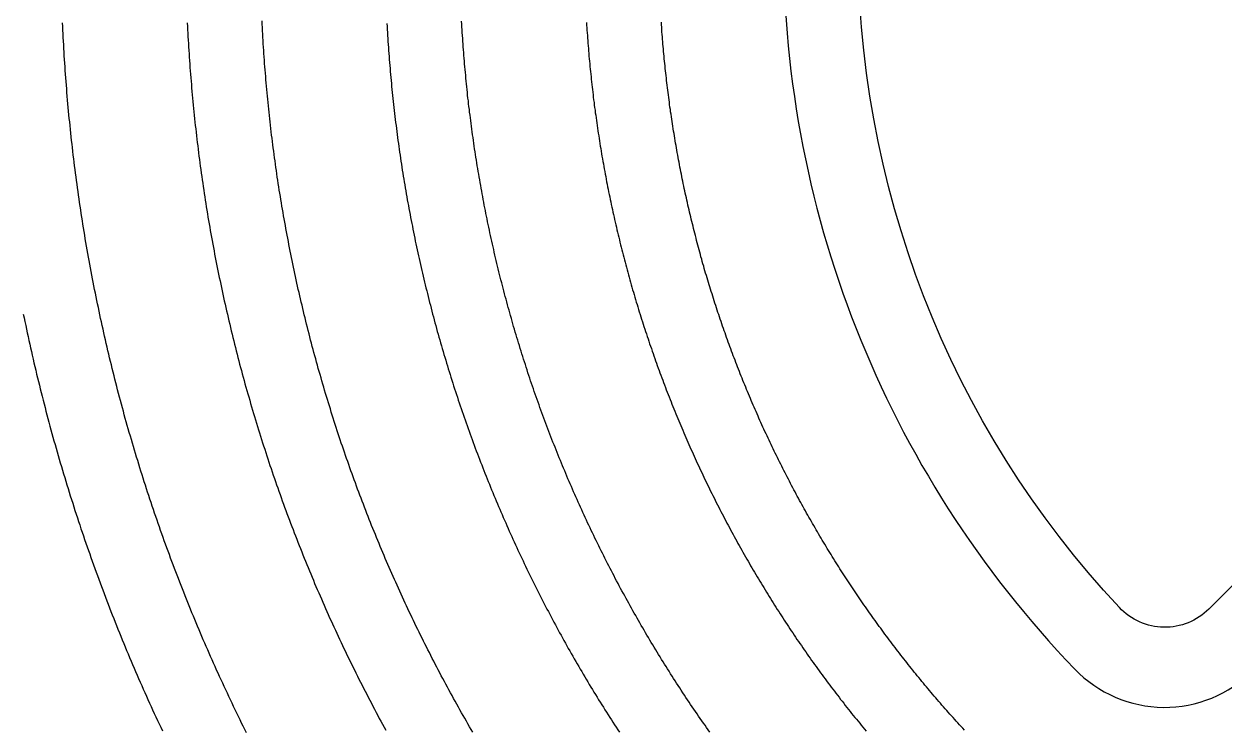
# Model space of a CAD drawing. Header units: inches. Extents: x -43479 to 56521, y -44741 to 59530.
# Drawn here: x -12613 to -10687, y -20274 to -19140 of the extents above; entities that cross this region are included whole.
import ezdxf

# ---------------------------------------------------------------- set-up
doc = ezdxf.new("R2010")
doc.units = ezdxf.units.IN
doc.header["$MEASUREMENT"] = 0

# ---------------------------------------------------------------- blocks, each defined once
blk = doc.blocks.new('kanishk_spiralEditV1')
for points in [[(5638.2, 894), (5636.9, 888), (5635.7, 881.9), (5634.4, 875.9), (5633.1, 869.9), (5631.9, 863.9), (5630.6, 857.9), (5629.2, 851.8), (5627.9, 845.8), (5626.6, 839.8), (5625.2, 833.8), (5623.9, 827.8), (5622.5, 821.8), (5621.1, 815.8), (5619.7, 809.8), (5618.3, 803.8), (5616.8, 797.8), (5615.4, 791.8), (5613.9, 785.9), (5612.5, 779.9), (5611, 773.9), (5609.5, 767.9), (5608, 762), (5606.5, 756), (5605, 750), (5603.4, 744.1), (5601.9, 738.1), (5600.3, 732.2), (5598.7, 726.2), (5597.1, 720.3), (5595.5, 714.3), (5593.9, 708.4), (5592.3, 702.5), (5590.7, 696.5), (5589, 690.6), (5587.3, 684.7), (5585.7, 678.8), (5584, 672.9), (5582.3, 666.9), (5580.6, 661), (5578.8, 655.1), (5577.1, 649.2), (5575.3, 643.3), (5573.6, 637.4), (5571.8, 631.6), (5570, 625.7), (5568.2, 619.8), (5566.4, 613.9), (5564.6, 608), (5562.8, 602.2), (5560.9, 596.3), (5559, 590.5), (5557.2, 584.6), (5555.3, 578.7), (5553.4, 572.9), (5551.5, 567.1), (5549.6, 561.2), (5547.6, 555.4), (5545.7, 549.5), (5543.7, 543.7), (5541.8, 537.9), (5539.8, 532.1), (5537.8, 526.3), (5535.8, 520.5), (5533.7, 514.7), (5531.7, 508.9), (5529.7, 503.1), (5527.6, 497.3), (5525.6, 491.5), (5523.5, 485.7), (5521.4, 479.9), (5519.3, 474.1), (5517.2, 468.4), (5515, 462.6), (5512.9, 456.9), (5510.8, 451.1), (5508.6, 445.4), (5506.4, 439.6), (5504.2, 433.9), (5502, 428.1), (5499.8, 422.4), (5497.6, 416.7), (5495.4, 411), (5493.1, 405.2), (5490.9, 399.5), (5488.6, 393.8), (5486.3, 388.1), (5484, 382.4), (5481.7, 376.7), (5479.4, 371.1), (5477.1, 365.4), (5474.7, 359.7), (5472.4, 354), (5470, 348.4), (5467.6, 342.7), (5465.2, 337), (5462.8, 331.4), (5460.4, 325.8), (5458, 320.1), (5455.6, 314.5), (5453.1, 308.8), (5450.7, 303.2), (5448.2, 297.6), (5445.7, 292), (5443.2, 286.4), (5440.7, 280.8), (5438.2, 275.2), (5435.7, 269.6), (5433.1, 264), (5430.6, 258.4), (5428, 252.9), (5425.4, 247.3), (5422.8, 241.7), (5420.2, 236.2), (5417.6, 230.6), (5415, 225.1)], [(5375, 1361.4), (5374.8, 1355.9), (5374.5, 1350.4), (5374.2, 1344.9), (5373.9, 1339.4), (5373.6, 1333.9), (5373.3, 1328.4), (5372.9, 1322.9), (5372.6, 1317.4), (5372.2, 1311.9), (5371.9, 1306.4), (5371.5, 1300.9), (5371.1, 1295.4), (5370.7, 1289.9), (5370.3, 1284.4), (5369.9, 1279), (5369.4, 1273.5), (5369, 1268), (5368.5, 1262.5), (5368.1, 1257), (5367.6, 1251.5), (5367.1, 1246.1), (5366.6, 1240.6), (5366.1, 1235.1), (5365.6, 1229.6), (5365, 1224.2), (5364.5, 1218.7), (5363.9, 1213.2), (5363.3, 1207.7), (5362.7, 1202.3), (5362.2, 1196.8), (5361.5, 1191.3), (5360.9, 1185.9), (5360.3, 1180.4), (5359.7, 1174.9), (5359, 1169.5), (5358.3, 1164), (5357.7, 1158.6), (5357, 1153.1), (5356.3, 1147.7), (5355.6, 1142.2), (5354.9, 1136.8), (5354.1, 1131.3), (5353.4, 1125.9), (5352.6, 1120.4), (5351.9, 1115), (5351.1, 1109.5), (5350.3, 1104.1), (5349.5, 1098.7), (5348.7, 1093.2), (5347.9, 1087.8), (5347, 1082.4), (5346.2, 1076.9), (5345.3, 1071.5), (5344.5, 1066.1), (5343.6, 1060.7), (5342.7, 1055.2), (5341.8, 1049.8), (5340.9, 1044.4), (5339.9, 1039), (5339, 1033.6), (5338.1, 1028.2), (5337.1, 1022.8), (5336.1, 1017.3), (5335.1, 1011.9), (5334.2, 1006.5), (5333.1, 1001.1), (5332.1, 995.7), (5331.1, 990.3), (5330.1, 985), (5329, 979.6), (5328, 974.2), (5326.9, 968.8), (5325.8, 963.4), (5324.7, 958), (5323.6, 952.7), (5322.5, 947.3), (5321.4, 941.9), (5320.2, 936.5), (5319.1, 931.2), (5317.9, 925.8), (5316.7, 920.4), (5315.6, 915.1), (5314.4, 909.7), (5313.2, 904.4), (5311.9, 899), (5310.7, 893.7), (5309.5, 888.3), (5308.2, 883), (5307, 877.7), (5305.7, 872.3), (5304.4, 867), (5303.1, 861.6), (5301.8, 856.3), (5300.5, 851), (5299.2, 845.7), (5297.8, 840.4), (5296.5, 835), (5295.1, 829.7), (5293.7, 824.4), (5292.3, 819.1), (5291, 813.8), (5289.5, 808.5), (5288.1, 803.2), (5286.7, 797.9), (5285.3, 792.6), (5283.8, 787.3), (5282.4, 782.1), (5280.9, 776.8), (5279.4, 771.5), (5277.9, 766.2), (5276.4, 760.9), (5274.9, 755.7), (5273.4, 750.4), (5271.8, 745.2), (5270.3, 739.9), (5268.7, 734.6), (5267.1, 729.4), (5265.6, 724.1), (5264, 718.9), (5262.4, 713.7), (5260.7, 708.4), (5259.1, 703.2), (5257.5, 698), (5255.8, 692.7), (5254.2, 687.5), (5252.5, 682.3), (5250.8, 677.1), (5249.1, 671.9), (5247.4, 666.7), (5245.7, 661.5), (5244, 656.3), (5242.3, 651.1), (5240.5, 645.9), (5238.8, 640.7), (5237, 635.5), (5235.2, 630.3), (5233.4, 625.2), (5231.6, 620), (5229.8, 614.8), (5228, 609.6), (5226.2, 604.5), (5224.3, 599.3), (5222.5, 594.2), (5220.6, 589), (5218.8, 583.9), (5216.9, 578.8), (5215, 573.6), (5213.1, 568.5), (5211.1, 563.4), (5209.2, 558.2), (5207.3, 553.1), (5205.3, 548), (5203.4, 542.9), (5201.4, 537.8), (5199.4, 532.7), (5197.4, 527.6), (5195.4, 522.5), (5193.4, 517.4), (5191.4, 512.3), (5189.4, 507.3), (5187.3, 502.2), (5185.3, 497.1), (5183.2, 492), (5181.1, 487), (5179, 481.9), (5176.9, 476.9), (5174.8, 471.8), (5172.7, 466.8), (5170.6, 461.7), (5168.5, 456.7), (5166.3, 451.7), (5164.1, 446.7), (5162, 441.6), (5159.8, 436.6), (5157.6, 431.6), (5155.4, 426.6), (5153.2, 421.6), (5151, 416.6), (5148.7, 411.6), (5146.5, 406.6), (5144.2, 401.7), (5142, 396.7), (5139.7, 391.7), (5137.4, 386.8), (5135.1, 381.8), (5132.8, 376.8), (5130.5, 371.9), (5128.2, 366.9), (5125.9, 362), (5123.5, 357.1), (5121.2, 352.1), (5118.8, 347.2), (5116.4, 342.3), (5114, 337.4), (5111.6, 332.5), (5109.2, 327.6), (5106.8, 322.7), (5104.4, 317.8), (5101.9, 312.9), (5099.5, 308), (5097, 303.1), (5094.6, 298.2), (5092.1, 293.4), (5089.6, 288.5), (5087.1, 283.7), (5084.6, 278.8), (5082.1, 274), (5079.6, 269.1), (5077, 264.3), (5074.5, 259.5), (5071.9, 254.6), (5069.3, 249.8), (5066.8, 245), (5064.2, 240.2), (5061.6, 235.4), (5059, 230.6), (5056.4, 225.8)], [(5054.6, 1360.4), (5054.4, 1355.6), (5054.1, 1350.8), (5053.8, 1345.9), (5053.5, 1341.1), (5053.2, 1336.3), (5052.9, 1331.5), (5052.6, 1326.6), (5052.3, 1321.8), (5051.9, 1317), (5051.6, 1312.2), (5051.2, 1307.3), (5050.8, 1302.5), (5050.4, 1297.7), (5050, 1292.9), (5049.6, 1288.1), (5049.2, 1283.3), (5048.8, 1278.4), (5048.4, 1273.6), (5047.9, 1268.8), (5047.5, 1264), (5047, 1259.2), (5046.5, 1254.4), (5046, 1249.6), (5045.5, 1244.8), (5045, 1240), (5044.5, 1235.2), (5044, 1230.4), (5043.5, 1225.6), (5042.9, 1220.8), (5042.4, 1216), (5041.8, 1211.2), (5041.2, 1206.4), (5040.6, 1201.6), (5040, 1196.8), (5039.4, 1192), (5038.8, 1187.2), (5038.2, 1182.4), (5037.5, 1177.7), (5036.9, 1172.9), (5036.2, 1168.1), (5035.6, 1163.3), (5034.9, 1158.5), (5034.2, 1153.8), (5033.5, 1149), (5032.8, 1144.2), (5032.1, 1139.4), (5031.4, 1134.7), (5030.6, 1129.9), (5029.9, 1125.1), (5029.1, 1120.4), (5028.4, 1115.6), (5027.6, 1110.8), (5026.8, 1106.1), (5026, 1101.3), (5025.2, 1096.6), (5024.4, 1091.8), (5023.6, 1087.1), (5022.7, 1082.3), (5021.9, 1077.6), (5021, 1072.8), (5020.2, 1068.1), (5019.3, 1063.3), (5018.4, 1058.6), (5017.5, 1053.8), (5016.6, 1049.1), (5015.7, 1044.4), (5014.8, 1039.6), (5013.8, 1034.9), (5012.9, 1030.2), (5011.9, 1025.5), (5011, 1020.7), (5010, 1016), (5009, 1011.3), (5008, 1006.6), (5007, 1001.9), (5006, 997.2), (5005, 992.4), (5004, 987.7), (5002.9, 983), (5001.9, 978.3), (5000.8, 973.6), (4999.7, 968.9), (4998.7, 964.2), (4997.6, 959.6), (4996.5, 954.9), (4995.4, 950.2), (4994.2, 945.5), (4993.1, 940.8), (4992, 936.1), (4990.8, 931.5), (4989.7, 926.8), (4988.5, 922.1), (4987.3, 917.4), (4986.1, 912.8), (4984.9, 908.1), (4983.7, 903.5), (4982.5, 898.8), (4981.3, 894.1), (4980, 889.5), (4978.8, 884.8), (4977.5, 880.2), (4976.3, 875.5), (4975, 870.9), (4973.7, 866.3), (4972.4, 861.6), (4971.1, 857), (4969.8, 852.4), (4968.5, 847.7), (4967.1, 843.1), (4965.8, 838.5), (4964.4, 833.9), (4963.1, 829.3), (4961.7, 824.7), (4960.3, 820.1), (4958.9, 815.4), (4957.5, 810.8), (4956.1, 806.2), (4954.7, 801.7), (4953.3, 797.1), (4951.8, 792.5), (4950.4, 787.9), (4948.9, 783.3), (4947.5, 778.7), (4946, 774.1), (4944.5, 769.6), (4943, 765), (4941.5, 760.4), (4940, 755.9), (4938.5, 751.3), (4936.9, 746.8), (4935.4, 742.2), (4933.8, 737.7), (4932.3, 733.1), (4930.7, 728.6), (4929.1, 724), (4927.5, 719.5), (4925.9, 715), (4924.3, 710.4), (4922.7, 705.9), (4921.1, 701.4), (4919.4, 696.9), (4917.8, 692.4), (4916.1, 687.9), (4914.4, 683.4), (4912.8, 678.9), (4911.1, 674.4), (4909.4, 669.9), (4907.7, 665.4), (4906, 660.9), (4904.3, 656.4), (4902.5, 651.9), (4900.8, 647.4), (4899, 643), (4897.3, 638.5), (4895.5, 634), (4893.7, 629.6), (4891.9, 625.1), (4890.1, 620.7), (4888.3, 616.2), (4886.5, 611.8), (4884.7, 607.3), (4882.9, 602.9), (4881, 598.5), (4879.2, 594), (4877.3, 589.6), (4875.4, 585.2), (4873.6, 580.8), (4871.7, 576.4), (4869.8, 572), (4867.9, 567.6), (4866, 563.2), (4864, 558.8), (4862.1, 554.4), (4860.2, 550), (4858.2, 545.6), (4856.2, 541.2), (4854.3, 536.9), (4852.3, 532.5), (4850.3, 528.1), (4848.3, 523.8), (4846.3, 519.4), (4844.3, 515.1), (4842.3, 510.7), (4840.2, 506.4), (4838.2, 502), (4836.1, 497.7), (4834.1, 493.4), (4832, 489.1), (4829.9, 484.7), (4827.8, 480.4), (4825.7, 476.1), (4823.6, 471.8), (4821.5, 467.5), (4819.4, 463.2), (4817.3, 458.9), (4815.1, 454.6), (4813, 450.3), (4810.8, 446.1), (4808.6, 441.8), (4806.5, 437.5), (4804.3, 433.3), (4802.1, 429), (4799.9, 424.7), (4797.7, 420.5), (4795.5, 416.3), (4793.2, 412), (4791, 407.8), (4788.7, 403.5), (4786.5, 399.3), (4784.2, 395.1), (4782, 390.9), (4779.7, 386.7), (4777.4, 382.5), (4775.1, 378.3), (4772.8, 374.1), (4770.5, 369.9), (4768.1, 365.7), (4765.8, 361.5), (4763.5, 357.3), (4761.1, 353.2), (4758.7, 349), (4756.4, 344.9), (4754, 340.7), (4751.6, 336.5), (4749.2, 332.4), (4746.8, 328.3), (4744.4, 324.1), (4742, 320), (4739.6, 315.9), (4737.1, 311.8), (4734.7, 307.7), (4732.2, 303.5), (4729.8, 299.4), (4727.3, 295.3), (4724.8, 291.3), (4722.3, 287.2), (4719.8, 283.1), (4717.3, 279), (4714.8, 274.9), (4712.3, 270.9), (4709.8, 266.8), (4707.2, 262.8), (4704.7, 258.7), (4702.1, 254.7), (4699.6, 250.6), (4697, 246.6), (4694.4, 242.6), (4691.8, 238.6), (4689.2, 234.6), (4686.6, 230.6), (4684, 226.5), (4681.4, 222.6)], [(4734.3, 1362.1), (4734.1, 1358), (4733.8, 1353.8), (4733.5, 1349.7), (4733.2, 1345.5), (4732.9, 1341.4), (4732.6, 1337.2), (4732.3, 1333.1), (4732, 1328.9), (4731.7, 1324.8), (4731.3, 1320.6), (4731, 1316.5), (4730.6, 1312.3), (4730.3, 1308.2), (4729.9, 1304), (4729.5, 1299.9), (4729.1, 1295.7), (4728.7, 1291.6), (4728.3, 1287.4), (4727.9, 1283.3), (4727.5, 1279.2), (4727, 1275), (4726.6, 1270.9), (4726.2, 1266.8), (4725.7, 1262.6), (4725.2, 1258.5), (4724.8, 1254.4), (4724.3, 1250.2), (4723.8, 1246.1), (4723.3, 1242), (4722.8, 1237.8), (4722.2, 1233.7), (4721.7, 1229.6), (4721.2, 1225.5), (4720.6, 1221.3), (4720.1, 1217.2), (4719.5, 1213.1), (4718.9, 1209), (4718.4, 1204.9), (4717.8, 1200.8), (4717.2, 1196.6), (4716.6, 1192.5), (4716, 1188.4), (4715.3, 1184.3), (4714.7, 1180.2), (4714.1, 1176.1), (4713.4, 1172), (4712.8, 1167.9), (4712.1, 1163.8), (4711.4, 1159.7), (4710.7, 1155.6), (4710.1, 1151.5), (4709.4, 1147.4), (4708.7, 1143.3), (4707.9, 1139.2), (4707.2, 1135.1), (4706.5, 1131), (4705.7, 1127), (4705, 1122.9), (4704.2, 1118.8), (4703.5, 1114.7), (4702.7, 1110.6), (4701.9, 1106.5), (4701.1, 1102.5), (4700.3, 1098.4), (4699.5, 1094.3), (4698.7, 1090.3), (4697.8, 1086.2), (4697, 1082.1), (4696.2, 1078.1), (4695.3, 1074), (4694.5, 1069.9), (4693.6, 1065.9), (4692.7, 1061.8), (4691.8, 1057.8), (4690.9, 1053.7), (4690, 1049.7), (4689.1, 1045.6), (4688.2, 1041.6), (4687.3, 1037.5), (4686.3, 1033.5), (4685.4, 1029.5), (4684.4, 1025.4), (4683.5, 1021.4), (4682.5, 1017.4), (4681.5, 1013.3), (4680.5, 1009.3), (4679.5, 1005.3), (4678.5, 1001.3), (4677.5, 997.2), (4676.5, 993.2), (4675.5, 989.2), (4674.4, 985.2), (4673.4, 981.2), (4672.3, 977.2), (4671.3, 973.2), (4670.2, 969.2), (4669.1, 965.2), (4668, 961.2), (4666.9, 957.2), (4665.8, 953.2), (4664.7, 949.2), (4663.6, 945.2), (4662.5, 941.2), (4661.3, 937.2), (4660.2, 933.2), (4659, 929.3), (4657.9, 925.3), (4656.7, 921.3), (4655.5, 917.4), (4654.3, 913.4), (4653.1, 909.4), (4651.9, 905.5), (4650.7, 901.5), (4649.5, 897.5), (4648.3, 893.6), (4647, 889.6), (4645.8, 885.7), (4644.5, 881.7), (4643.3, 877.8), (4642, 873.9), (4640.7, 869.9), (4639.4, 866), (4638.2, 862.1), (4636.9, 858.1), (4635.5, 854.2), (4634.2, 850.3), (4632.9, 846.4), (4631.6, 842.5), (4630.2, 838.5), (4628.9, 834.6), (4627.5, 830.7), (4626.1, 826.8), (4624.8, 822.9), (4623.4, 819), (4622, 815.1), (4620.6, 811.2), (4619.2, 807.4), (4617.8, 803.5), (4616.4, 799.6), (4614.9, 795.7), (4613.5, 791.8), (4612, 788), (4610.6, 784.1), (4609.1, 780.2), (4607.6, 776.4), (4606.2, 772.5), (4604.7, 768.6), (4603.2, 764.8), (4601.7, 760.9), (4600.2, 757.1), (4598.6, 753.3), (4597.1, 749.4), (4595.6, 745.6), (4594, 741.8), (4592.5, 737.9), (4590.9, 734.1), (4589.4, 730.3), (4587.8, 726.5), (4586.2, 722.6), (4584.6, 718.8), (4583, 715), (4581.4, 711.2), (4579.8, 707.4), (4578.2, 703.6), (4576.5, 699.8), (4574.9, 696), (4573.3, 692.3), (4571.6, 688.5), (4569.9, 684.7), (4568.3, 680.9), (4566.6, 677.1), (4564.9, 673.4), (4563.2, 669.6), (4561.5, 665.9), (4559.8, 662.1), (4558.1, 658.4), (4556.4, 654.6), (4554.6, 650.9), (4552.9, 647.1), (4551.1, 643.4), (4549.4, 639.6), (4547.6, 635.9), (4545.9, 632.2), (4544.1, 628.5), (4542.3, 624.8), (4540.5, 621), (4538.7, 617.3), (4536.9, 613.6), (4535.1, 609.9), (4533.2, 606.2), (4531.4, 602.5), (4529.6, 598.8), (4527.7, 595.2), (4525.9, 591.5), (4524, 587.8), (4522.1, 584.1), (4520.3, 580.5), (4518.4, 576.8), (4516.5, 573.1), (4514.6, 569.5), (4512.7, 565.8), (4510.8, 562.2), (4508.8, 558.5), (4506.9, 554.9), (4505, 551.3), (4503, 547.6), (4501.1, 544), (4499.1, 540.4), (4497.1, 536.8), (4495.2, 533.1), (4493.2, 529.5), (4491.2, 525.9), (4489.2, 522.3), (4487.2, 518.7), (4485.2, 515.1), (4483.2, 511.6), (4481.1, 508), (4479.1, 504.4), (4477, 500.8), (4475, 497.2), (4472.9, 493.7), (4470.9, 490.1), (4468.8, 486.6), (4466.7, 483), (4464.6, 479.5), (4462.5, 475.9), (4460.4, 472.4), (4458.3, 468.9), (4456.2, 465.3), (4454.1, 461.8), (4452, 458.3), (4449.8, 454.8), (4447.7, 451.3), (4445.5, 447.7), (4443.4, 444.2), (4441.2, 440.8), (4439, 437.3), (4436.9, 433.8), (4434.7, 430.3), (4432.5, 426.8), (4430.3, 423.3), (4428.1, 419.9), (4425.8, 416.4), (4423.6, 413), (4421.4, 409.5), (4419.1, 406.1), (4416.9, 402.6), (4414.6, 399.2), (4412.4, 395.7), (4410.1, 392.3), (4407.8, 388.9), (4405.6, 385.5), (4403.3, 382.1), (4401, 378.6), (4398.7, 375.2), (4396.4, 371.8), (4394.1, 368.5), (4391.7, 365.1), (4389.4, 361.7), (4387.1, 358.3), (4384.7, 354.9), (4382.4, 351.6), (4380, 348.2), (4377.7, 344.8), (4375.3, 341.5), (4372.9, 338.1), (4370.5, 334.8), (4368.1, 331.5), (4365.7, 328.1), (4363.3, 324.8), (4360.9, 321.5), (4358.5, 318.2), (4356.1, 314.9), (4353.6, 311.6), (4351.2, 308.2), (4348.8, 305), (4346.3, 301.7), (4343.8, 298.4), (4341.4, 295.1), (4338.9, 291.8), (4336.4, 288.6), (4333.9, 285.3), (4331.4, 282), (4328.9, 278.8), (4326.4, 275.5), (4323.9, 272.3), (4321.4, 269.1), (4318.9, 265.8), (4316.3, 262.6), (4313.8, 259.4), (4311.3, 256.2), (4308.7, 253), (4306.1, 249.8), (4303.6, 246.6), (4301, 243.4), (4298.4, 240.2), (4295.8, 237), (4293.2, 233.8), (4290.6, 230.7), (4288, 227.5), (4285.4, 224.3)], [(4127.7, 226.2), (4130.3, 229.1), (4132.9, 231.9), (4135.5, 234.7), (4138.1, 237.6), (4140.7, 240.4), (4143.3, 243.3), (4145.8, 246.1), (4148.4, 249), (4150.9, 251.8), (4153.5, 254.7), (4156, 257.6), (4158.6, 260.5), (4161.1, 263.4), (4163.7, 266.3), (4166.2, 269.2), (4168.7, 272.1), (4171.2, 275), (4173.7, 277.9), (4176.2, 280.8), (4178.7, 283.8), (4181.2, 286.7), (4183.7, 289.6), (4186.1, 292.6), (4188.6, 295.5), (4191.1, 298.5), (4193.5, 301.4), (4196, 304.4), (4198.4, 307.4), (4200.9, 310.4), (4203.3, 313.3), (4205.7, 316.3), (4208.1, 319.3), (4210.6, 322.3), (4213, 325.3), (4215.4, 328.3), (4217.8, 331.3), (4220.2, 334.4), (4222.5, 337.4), (4224.9, 340.4), (4227.3, 343.4), (4229.6, 346.5), (4232, 349.5), (4234.4, 352.6), (4236.7, 355.6), (4239, 358.7), (4241.4, 361.8), (4243.7, 364.8), (4246, 367.9), (4248.3, 371), (4250.6, 374.1), (4252.9, 377.1), (4255.2, 380.2), (4257.5, 383.3), (4259.8, 386.4), (4262.1, 389.6), (4264.4, 392.7), (4266.6, 395.8), (4268.9, 398.9), (4271.1, 402), (4273.4, 405.2), (4275.6, 408.3), (4277.8, 411.5), (4280.1, 414.6), (4282.3, 417.8), (4284.5, 420.9), (4286.7, 424.1), (4288.9, 427.3), (4291.1, 430.4), (4293.3, 433.6), (4295.5, 436.8), (4297.6, 440), (4299.8, 443.2), (4302, 446.4), (4304.1, 449.6), (4306.3, 452.8), (4308.4, 456), (4310.5, 459.2), (4312.7, 462.4), (4314.8, 465.6), (4316.9, 468.9), (4319, 472.1), (4321.1, 475.3), (4323.2, 478.6), (4325.3, 481.8), (4327.4, 485.1), (4329.4, 488.3), (4331.5, 491.6), (4333.6, 494.9), (4335.6, 498.1), (4337.7, 501.4), (4339.7, 504.7), (4341.7, 508), (4343.8, 511.3), (4345.8, 514.5), (4347.8, 517.8), (4349.8, 521.1), (4351.8, 524.5), (4353.8, 527.8), (4355.8, 531.1), (4357.8, 534.4), (4359.7, 537.7), (4361.7, 541), (4363.6, 544.4), (4365.6, 547.7), (4367.5, 551.1), (4369.5, 554.4), (4371.4, 557.7), (4373.3, 561.1), (4375.2, 564.5), (4377.2, 567.8), (4379.1, 571.2), (4381, 574.6), (4382.8, 577.9), (4384.7, 581.3), (4386.6, 584.7), (4388.5, 588.1), (4390.3, 591.5), (4392.2, 594.9), (4394, 598.3), (4395.9, 601.7), (4397.7, 605.1), (4399.5, 608.5), (4401.3, 611.9), (4403.2, 615.3), (4405, 618.7), (4406.8, 622.2), (4408.6, 625.6), (4410.3, 629), (4412.1, 632.5), (4413.9, 635.9), (4415.6, 639.3), (4417.4, 642.8), (4419.1, 646.3), (4420.9, 649.7), (4422.6, 653.2), (4424.3, 656.6), (4426.1, 660.1), (4427.8, 663.6), (4429.5, 667.1), (4431.2, 670.5), (4432.9, 674), (4434.6, 677.5), (4436.2, 681), (4437.9, 684.5), (4439.6, 688), (4441.2, 691.5), (4442.9, 695), (4444.5, 698.5), (4446.1, 702), (4447.8, 705.5), (4449.4, 709.1), (4451, 712.6), (4452.6, 716.1), (4454.2, 719.7), (4455.8, 723.2), (4457.4, 726.7), (4458.9, 730.3), (4460.5, 733.8), (4462.1, 737.4), (4463.6, 740.9), (4465.1, 744.5), (4466.7, 748), (4468.2, 751.6), (4469.7, 755.2), (4471.3, 758.7), (4472.8, 762.3), (4474.3, 765.9), (4475.8, 769.5), (4477.2, 773), (4478.7, 776.6), (4480.2, 780.2), (4481.7, 783.8), (4483.1, 787.4), (4484.6, 791), (4486, 794.6), (4487.4, 798.2), (4488.9, 801.8), (4490.3, 805.4), (4491.7, 809.1), (4493.1, 812.7), (4494.5, 816.3), (4495.9, 819.9), (4497.3, 823.6), (4498.6, 827.2), (4500, 830.8), (4501.3, 834.5), (4502.7, 838.1), (4504, 841.7), (4505.4, 845.4), (4506.7, 849), (4508, 852.7), (4509.3, 856.3), (4510.6, 860), (4511.9, 863.7), (4513.2, 867.3), (4514.5, 871), (4515.8, 874.7), (4517.1, 878.3), (4518.3, 882), (4519.6, 885.7), (4520.8, 889.4), (4522, 893.1), (4523.3, 896.7), (4524.5, 900.4), (4525.7, 904.1), (4526.9, 907.8), (4528.1, 911.5), (4529.3, 915.2), (4530.5, 918.9), (4531.7, 922.6), (4532.8, 926.3), (4534, 930.1), (4535.1, 933.8), (4536.3, 937.5), (4537.4, 941.2), (4538.6, 944.9), (4539.7, 948.7), (4540.8, 952.4), (4541.9, 956.1), (4543, 959.8), (4544.1, 963.6), (4545.2, 967.3), (4546.2, 971.1), (4547.3, 974.8), (4548.4, 978.5), (4549.4, 982.3), (4550.5, 986), (4551.5, 989.8), (4552.5, 993.5), (4553.5, 997.3), (4554.6, 1001.1), (4555.6, 1004.8), (4556.6, 1008.6), (4557.5, 1012.3), (4558.5, 1016.1), (4559.5, 1019.9), (4560.5, 1023.7), (4561.4, 1027.4), (4562.4, 1031.2), (4563.3, 1035), (4564.2, 1038.8), (4565.2, 1042.6), (4566.1, 1046.3), (4567, 1050.1), (4567.9, 1053.9), (4568.8, 1057.7), (4569.7, 1061.5), (4570.6, 1065.3), (4571.4, 1069.1), (4572.3, 1072.9), (4573.1, 1076.7), (4574, 1080.5), (4574.8, 1084.3), (4575.7, 1088.1), (4576.5, 1091.9), (4577.3, 1095.7), (4578.1, 1099.6), (4578.9, 1103.4), (4579.7, 1107.2), (4580.5, 1111), (4581.3, 1114.8), (4582, 1118.7), (4582.8, 1122.5), (4583.5, 1126.3), (4584.3, 1130.1), (4585, 1134), (4585.7, 1137.8), (4586.5, 1141.6), (4587.2, 1145.5), (4587.9, 1149.3), (4588.6, 1153.2), (4589.3, 1157), (4589.9, 1160.8), (4590.6, 1164.7), (4591.3, 1168.5), (4591.9, 1172.4), (4592.6, 1176.2), (4593.2, 1180.1), (4593.8, 1183.9), (4594.5, 1187.8), (4595.1, 1191.6), (4595.7, 1195.5), (4596.3, 1199.3), (4596.9, 1203.2), (4597.5, 1207.1), (4598, 1210.9), (4598.6, 1214.8), (4599.2, 1218.7), (4599.7, 1222.5), (4600.3, 1226.4), (4600.8, 1230.3), (4601.3, 1234.1), (4601.8, 1238), (4602.3, 1241.9), (4602.8, 1245.8), (4603.3, 1249.6), (4603.8, 1253.5), (4604.3, 1257.4), (4604.8, 1261.3), (4605.2, 1265.2), (4605.7, 1269), (4606.1, 1272.9), (4606.6, 1276.8), (4607, 1280.7), (4607.4, 1284.6), (4607.8, 1288.5), (4608.2, 1292.3), (4608.6, 1296.2), (4609, 1300.1), (4609.4, 1304), (4609.8, 1307.9), (4610.1, 1311.8), (4610.5, 1315.7), (4610.8, 1319.6), (4611.2, 1323.5), (4611.5, 1327.4), (4611.8, 1331.3), (4612.2, 1335.2), (4612.5, 1339.1), (4612.8, 1343), (4613.1, 1346.9), (4613.3, 1350.8), (4613.6, 1354.7), (4613.9, 1358.6), (4614.1, 1362.5)], [(4536.2, 222.7), (4538.8, 226.4), (4541.4, 230.1), (4544, 233.8), (4546.6, 237.5), (4549.2, 241.2), (4551.8, 245), (4554.3, 248.7), (4556.9, 252.4), (4559.5, 256.1), (4562, 259.9), (4564.6, 263.6), (4567.1, 267.4), (4569.6, 271.1), (4572.1, 274.9), (4574.7, 278.7), (4577.2, 282.4), (4579.7, 286.2), (4582.1, 290), (4584.6, 293.8), (4587.1, 297.6), (4589.6, 301.4), (4592, 305.2), (4594.5, 309), (4596.9, 312.8), (4599.3, 316.6), (4601.8, 320.5), (4604.2, 324.3), (4606.6, 328.1), (4609, 332), (4611.4, 335.8), (4613.8, 339.7), (4616.2, 343.5), (4618.5, 347.4), (4620.9, 351.3), (4623.2, 355.1), (4625.6, 359), (4627.9, 362.9), (4630.3, 366.8), (4632.6, 370.7), (4634.9, 374.6), (4637.2, 378.5), (4639.5, 382.4), (4641.8, 386.3), (4644.1, 390.2), (4646.3, 394.1), (4648.6, 398.1), (4650.9, 402), (4653.1, 405.9), (4655.3, 409.9), (4657.6, 413.8), (4659.8, 417.8), (4662, 421.7), (4664.2, 425.7), (4666.4, 429.7), (4668.6, 433.6), (4670.8, 437.6), (4673, 441.6), (4675.1, 445.6), (4677.3, 449.6), (4679.5, 453.6), (4681.6, 457.6), (4683.7, 461.6), (4685.9, 465.6), (4688, 469.6), (4690.1, 473.6), (4692.2, 477.6), (4694.3, 481.7), (4696.4, 485.7), (4698.4, 489.7), (4700.5, 493.8), (4702.6, 497.8), (4704.6, 501.9), (4706.7, 505.9), (4708.7, 510), (4710.7, 514.1), (4712.7, 518.1), (4714.7, 522.2), (4716.7, 526.3), (4718.7, 530.4), (4720.7, 534.5), (4722.7, 538.5), (4724.7, 542.6), (4726.6, 546.7), (4728.6, 550.8), (4730.5, 555), (4732.4, 559.1), (4734.4, 563.2), (4736.3, 567.3), (4738.2, 571.4), (4740.1, 575.6), (4742, 579.7), (4743.8, 583.8), (4745.7, 588), (4747.6, 592.1), (4749.4, 596.3), (4751.3, 600.4), (4753.1, 604.6), (4754.9, 608.7), (4756.8, 612.9), (4758.6, 617.1), (4760.4, 621.3), (4762.2, 625.4), (4764, 629.6), (4765.7, 633.8), (4767.5, 638), (4769.3, 642.2), (4771, 646.4), (4772.8, 650.6), (4774.5, 654.8), (4776.2, 659), (4777.9, 663.2), (4779.6, 667.4), (4781.3, 671.6), (4783, 675.9), (4784.7, 680.1), (4786.4, 684.3), (4788.1, 688.6), (4789.7, 692.8), (4791.4, 697), (4793, 701.3), (4794.6, 705.5), (4796.2, 709.8), (4797.8, 714.1), (4799.4, 718.3), (4801, 722.6), (4802.6, 726.8), (4804.2, 731.1), (4805.8, 735.4), (4807.3, 739.7), (4808.9, 744), (4810.4, 748.2), (4811.9, 752.5), (4813.5, 756.8), (4815, 761.1), (4816.5, 765.4), (4818, 769.7), (4819.5, 774), (4820.9, 778.3), (4822.4, 782.6), (4823.9, 787), (4825.3, 791.3), (4826.8, 795.6), (4828.2, 799.9), (4829.6, 804.3), (4831, 808.6), (4832.4, 812.9), (4833.8, 817.3), (4835.2, 821.6), (4836.6, 825.9), (4838, 830.3), (4839.3, 834.6), (4840.7, 839), (4842, 843.4), (4843.4, 847.7), (4844.7, 852.1), (4846, 856.4), (4847.3, 860.8), (4848.6, 865.2), (4849.9, 869.6), (4851.2, 873.9), (4852.4, 878.3), (4853.7, 882.7), (4854.9, 887.1), (4856.2, 891.5), (4857.4, 895.9), (4858.6, 900.3), (4859.9, 904.7), (4861.1, 909.1), (4862.3, 913.5), (4863.4, 917.9), (4864.6, 922.3), (4865.8, 926.7), (4866.9, 931.1), (4868.1, 935.5), (4869.2, 939.9), (4870.4, 944.4), (4871.5, 948.8), (4872.6, 953.2), (4873.7, 957.6), (4874.8, 962.1), (4875.9, 966.5), (4877, 970.9), (4878, 975.4), (4879.1, 979.8), (4880.1, 984.3), (4881.2, 988.7), (4882.2, 993.2), (4883.2, 997.6), (4884.2, 1002.1), (4885.2, 1006.5), (4886.2, 1011), (4887.2, 1015.4), (4888.2, 1019.9), (4889.2, 1024.4), (4890.1, 1028.8), (4891.1, 1033.3), (4892, 1037.8), (4892.9, 1042.2), (4893.8, 1046.7), (4894.8, 1051.2), (4895.7, 1055.7), (4896.5, 1060.2), (4897.4, 1064.6), (4898.3, 1069.1), (4899.2, 1073.6), (4900, 1078.1), (4900.9, 1082.6), (4901.7, 1087.1), (4902.5, 1091.6), (4903.3, 1096.1), (4904.1, 1100.6), (4904.9, 1105.1), (4905.7, 1109.6), (4906.5, 1114.1), (4907.3, 1118.6), (4908, 1123.1), (4908.8, 1127.6), (4909.5, 1132.1), (4910.2, 1136.6), (4911, 1141.2), (4911.7, 1145.7), (4912.4, 1150.2), (4913.1, 1154.7), (4913.8, 1159.2), (4914.4, 1163.8), (4915.1, 1168.3), (4915.8, 1172.8), (4916.4, 1177.4), (4917, 1181.9), (4917.7, 1186.4), (4918.3, 1190.9), (4918.9, 1195.5), (4919.5, 1200), (4920.1, 1204.6), (4920.7, 1209.1), (4921.2, 1213.6), (4921.8, 1218.2), (4922.3, 1222.7), (4922.9, 1227.3), (4923.4, 1231.8), (4923.9, 1236.4), (4924.5, 1240.9), (4925, 1245.5), (4925.4, 1250), (4925.9, 1254.6), (4926.4, 1259.1), (4926.9, 1263.7), (4927.3, 1268.2), (4927.8, 1272.8), (4928.2, 1277.4), (4928.6, 1281.9), (4929.1, 1286.5), (4929.5, 1291), (4929.9, 1295.6), (4930.3, 1300.2), (4930.6, 1304.7), (4931, 1309.3), (4931.4, 1313.9), (4931.7, 1318.4), (4932.1, 1323), (4932.4, 1327.6), (4932.7, 1332.2), (4933, 1336.7), (4933.3, 1341.3), (4933.6, 1345.9), (4933.9, 1350.5), (4934.2, 1355), (4934.4, 1359.6), (4934.7, 1364.2)], [(4916.6, 222.6), (4919.3, 227.1), (4921.9, 231.6), (4924.5, 236.1), (4927.1, 240.6), (4929.7, 245.1), (4932.2, 249.6), (4934.8, 254.1), (4937.4, 258.7), (4939.9, 263.2), (4942.4, 267.8), (4945, 272.3), (4947.5, 276.9), (4950, 281.4), (4952.5, 286), (4955, 290.6), (4957.5, 295.1), (4960, 299.7), (4962.4, 304.3), (4964.9, 308.9), (4967.3, 313.5), (4969.8, 318.1), (4972.2, 322.7), (4974.6, 327.3), (4977, 331.9), (4979.4, 336.6), (4981.8, 341.2), (4984.2, 345.8), (4986.5, 350.5), (4988.9, 355.1), (4991.2, 359.8), (4993.6, 364.4), (4995.9, 369.1), (4998.2, 373.8), (5000.5, 378.4), (5002.8, 383.1), (5005.1, 387.8), (5007.4, 392.5), (5009.7, 397.2), (5011.9, 401.9), (5014.2, 406.6), (5016.4, 411.3), (5018.7, 416), (5020.9, 420.7), (5023.1, 425.4), (5025.3, 430.1), (5027.5, 434.9), (5029.7, 439.6), (5031.9, 444.3), (5034, 449.1), (5036.2, 453.8), (5038.3, 458.6), (5040.4, 463.4), (5042.6, 468.1), (5044.7, 472.9), (5046.8, 477.7), (5048.9, 482.4), (5051, 487.2), (5053, 492), (5055.1, 496.8), (5057.2, 501.6), (5059.2, 506.4), (5061.2, 511.2), (5063.3, 516), (5065.3, 520.8), (5067.3, 525.6), (5069.3, 530.5), (5071.3, 535.3), (5073.2, 540.1), (5075.2, 544.9), (5077.2, 549.8), (5079.1, 554.6), (5081, 559.5), (5083, 564.3), (5084.9, 569.2), (5086.8, 574), (5088.7, 578.9), (5090.6, 583.8), (5092.4, 588.7), (5094.3, 593.5), (5096.1, 598.4), (5098, 603.3), (5099.8, 608.2), (5101.6, 613.1), (5103.5, 618), (5105.3, 622.9), (5107.1, 627.8), (5108.8, 632.7), (5110.6, 637.6), (5112.4, 642.5), (5114.1, 647.4), (5115.9, 652.4), (5117.6, 657.3), (5119.3, 662.2), (5121, 667.2), (5122.7, 672.1), (5124.4, 677.1), (5126.1, 682), (5127.8, 687), (5129.4, 691.9), (5131.1, 696.9), (5132.7, 701.8), (5134.3, 706.8), (5136, 711.8), (5137.6, 716.7), (5139.2, 721.7), (5140.7, 726.7), (5142.3, 731.7), (5143.9, 736.7), (5145.4, 741.7), (5147, 746.7), (5148.5, 751.7), (5150, 756.7), (5151.6, 761.7), (5153.1, 766.7), (5154.6, 771.7), (5156, 776.7), (5157.5, 781.7), (5159, 786.7), (5160.4, 791.8), (5161.9, 796.8), (5163.3, 801.8), (5164.7, 806.9), (5166.1, 811.9), (5167.5, 816.9), (5168.9, 822), (5170.3, 827), (5171.7, 832.1), (5173, 837.1), (5174.4, 842.2), (5175.7, 847.2), (5177, 852.3), (5178.3, 857.4), (5179.6, 862.4), (5180.9, 867.5), (5182.2, 872.6), (5183.5, 877.7), (5184.7, 882.7), (5186, 887.8), (5187.2, 892.9), (5188.5, 898), (5189.7, 903.1), (5190.9, 908.2), (5192.1, 913.3), (5193.3, 918.4), (5194.5, 923.5), (5195.6, 928.6), (5196.8, 933.7), (5197.9, 938.8), (5199.1, 943.9), (5200.2, 949), (5201.3, 954.2), (5202.4, 959.3), (5203.5, 964.4), (5204.6, 969.5), (5205.6, 974.6), (5206.7, 979.8), (5207.7, 984.9), (5208.8, 990), (5209.8, 995.2), (5210.8, 1000.3), (5211.8, 1005.5), (5212.8, 1010.6), (5213.8, 1015.8), (5214.8, 1020.9), (5215.8, 1026.1), (5216.7, 1031.2), (5217.6, 1036.4), (5218.6, 1041.5), (5219.5, 1046.7), (5220.4, 1051.8), (5221.3, 1057), (5222.2, 1062.2), (5223.1, 1067.3), (5223.9, 1072.5), (5224.8, 1077.7), (5225.6, 1082.9), (5226.5, 1088), (5227.3, 1093.2), (5228.1, 1098.4), (5228.9, 1103.6), (5229.7, 1108.8), (5230.5, 1113.9), (5231.2, 1119.1), (5232, 1124.3), (5232.7, 1129.5), (5233.5, 1134.7), (5234.2, 1139.9), (5234.9, 1145.1), (5235.6, 1150.3), (5236.3, 1155.5), (5237, 1160.7), (5237.7, 1165.9), (5238.3, 1171.1), (5239, 1176.3), (5239.6, 1181.5), (5240.2, 1186.7), (5240.9, 1191.9), (5241.5, 1197.2), (5242.1, 1202.4), (5242.6, 1207.6), (5243.2, 1212.8), (5243.8, 1218), (5244.3, 1223.2), (5244.9, 1228.5), (5245.4, 1233.7), (5245.9, 1238.9), (5246.4, 1244.1), (5246.9, 1249.4), (5247.4, 1254.6), (5247.9, 1259.8), (5248.3, 1265.1), (5248.8, 1270.3), (5249.2, 1275.5), (5249.7, 1280.8), (5250.1, 1286), (5250.5, 1291.2), (5250.9, 1296.5), (5251.3, 1301.7), (5251.7, 1306.9), (5252, 1312.2), (5252.4, 1317.4), (5252.7, 1322.7), (5253, 1327.9), (5253.4, 1333.1), (5253.7, 1338.4), (5254, 1343.6), (5254.3, 1348.9), (5254.5, 1354.1), (5254.8, 1359.4), (5255.1, 1364.6)], [(5279.9, 221.7), (5282.5, 227), (5285.2, 232.2), (5287.8, 237.5), (5290.4, 242.8), (5292.9, 248.1), (5295.5, 253.4), (5298.1, 258.7), (5300.6, 264), (5303.2, 269.3), (5305.7, 274.6), (5308.2, 279.9), (5310.7, 285.2), (5313.2, 290.5), (5315.7, 295.9), (5318.2, 301.2), (5320.6, 306.6), (5323.1, 311.9), (5325.5, 317.3), (5328, 322.6), (5330.4, 328), (5332.8, 333.4), (5335.2, 338.7), (5337.6, 344.1), (5339.9, 349.5), (5342.3, 354.9), (5344.7, 360.3), (5347, 365.7), (5349.3, 371.1), (5351.6, 376.5), (5353.9, 381.9), (5356.2, 387.3), (5358.5, 392.8), (5360.8, 398.2), (5363.1, 403.6), (5365.3, 409.1), (5367.5, 414.5), (5369.8, 420), (5372, 425.4), (5374.2, 430.9), (5376.4, 436.4), (5378.6, 441.8), (5380.7, 447.3), (5382.9, 452.8), (5385, 458.3), (5387.2, 463.8), (5389.3, 469.3), (5391.4, 474.8), (5393.5, 480.3), (5395.6, 485.8), (5397.7, 491.3), (5399.7, 496.8), (5401.8, 502.3), (5403.8, 507.8), (5405.9, 513.4), (5407.9, 518.9), (5409.9, 524.5), (5411.9, 530), (5413.9, 535.5), (5415.9, 541.1), (5417.8, 546.7), (5419.8, 552.2), (5421.7, 557.8), (5423.6, 563.4), (5425.6, 568.9), (5427.5, 574.5), (5429.4, 580.1), (5431.2, 585.7), (5433.1, 591.3), (5435, 596.9), (5436.8, 602.5), (5438.7, 608.1), (5440.5, 613.7), (5442.3, 619.3), (5444.1, 624.9), (5445.9, 630.5), (5447.7, 636.1), (5449.4, 641.8), (5451.2, 647.4), (5452.9, 653), (5454.6, 658.7), (5456.4, 664.3), (5458.1, 670), (5459.8, 675.6), (5461.5, 681.3), (5463.1, 686.9), (5464.8, 692.6), (5466.4, 698.2), (5468.1, 703.9), (5469.7, 709.6), (5471.3, 715.3), (5472.9, 720.9), (5474.5, 726.6), (5476.1, 732.3), (5477.6, 738), (5479.2, 743.7), (5480.7, 749.4), (5482.3, 755.1), (5483.8, 760.8), (5485.3, 766.5), (5486.8, 772.2), (5488.3, 777.9), (5489.7, 783.6), (5491.2, 789.4), (5492.6, 795.1), (5494.1, 800.8), (5495.5, 806.6), (5496.9, 812.3), (5498.3, 818), (5499.7, 823.8), (5501, 829.5), (5502.4, 835.2), (5503.8, 841), (5505.1, 846.8), (5506.4, 852.5), (5507.7, 858.3), (5509, 864), (5510.3, 869.8), (5511.6, 875.6), (5512.9, 881.3), (5514.1, 887.1), (5515.4, 892.9), (5516.6, 898.7), (5517.8, 904.4), (5519, 910.2), (5520.2, 916), (5521.4, 921.8), (5522.6, 927.6), (5523.7, 933.4), (5524.9, 939.2), (5526, 945), (5527.1, 950.8), (5528.2, 956.6), (5529.3, 962.4), (5530.4, 968.2), (5531.5, 974), (5532.5, 979.8), (5533.6, 985.6), (5534.6, 991.5), (5535.7, 997.3), (5536.7, 1003.1), (5537.7, 1008.9), (5538.7, 1014.8), (5539.6, 1020.6), (5540.6, 1026.4), (5541.5, 1032.3), (5542.5, 1038.1), (5543.4, 1043.9), (5544.3, 1049.8), (5545.2, 1055.6), (5546.1, 1061.5), (5547, 1067.3), (5547.9, 1073.2), (5548.7, 1079), (5549.6, 1084.9), (5550.4, 1090.7), (5551.2, 1096.6), (5552, 1102.5), (5552.8, 1108.3), (5553.6, 1114.2), (5554.3, 1120.1), (5555.1, 1125.9), (5555.8, 1131.8), (5556.6, 1137.7), (5557.3, 1143.5), (5558, 1149.4), (5558.7, 1155.3), (5559.4, 1161.2), (5560, 1167), (5560.7, 1172.9), (5561.3, 1178.8), (5562, 1184.7), (5562.6, 1190.6), (5563.2, 1196.5), (5563.8, 1202.4), (5564.4, 1208.2), (5564.9, 1214.1), (5565.5, 1220), (5566.1, 1225.9), (5566.6, 1231.8), (5567.1, 1237.7), (5567.6, 1243.6), (5568.1, 1249.5), (5568.6, 1255.4), (5569.1, 1261.3), (5569.5, 1267.2), (5570, 1273.1), (5570.4, 1279), (5570.8, 1284.9), (5571.2, 1290.9), (5571.6, 1296.8), (5572, 1302.7), (5572.4, 1308.6), (5572.8, 1314.5), (5573.1, 1320.4), (5573.4, 1326.3), (5573.8, 1332.2), (5574.1, 1338.2), (5574.4, 1344.1), (5574.7, 1350), (5574.9, 1355.9), (5575.2, 1361.8)]]:
    blk.add_lwpolyline(points)
for points in [[(4418, 1509.9, -0.197635), (3950.5, 324, -0.419989), (3664.9, 321.2)], [(3694.2, 461.6), (3735.3, 420.5, 0.424116), (3879, 422.9, 0.193371), (4298.1, 1504.4)]]:
    blk.add_lwpolyline(points, format="xyb")

msp = doc.modelspace()

# ---------------------------------------------------------------- linework, layer by layer
msp.add_circle((6520.5, 9529.6), 50000)

# ---------------------------------------------------------------- block references
at = {"xscale": -1}
msp.add_blockref('kanishk_spiralEditV1', (-6975.9, -20500), dxfattribs=at)

doc.saveas('drawing.dxf')
